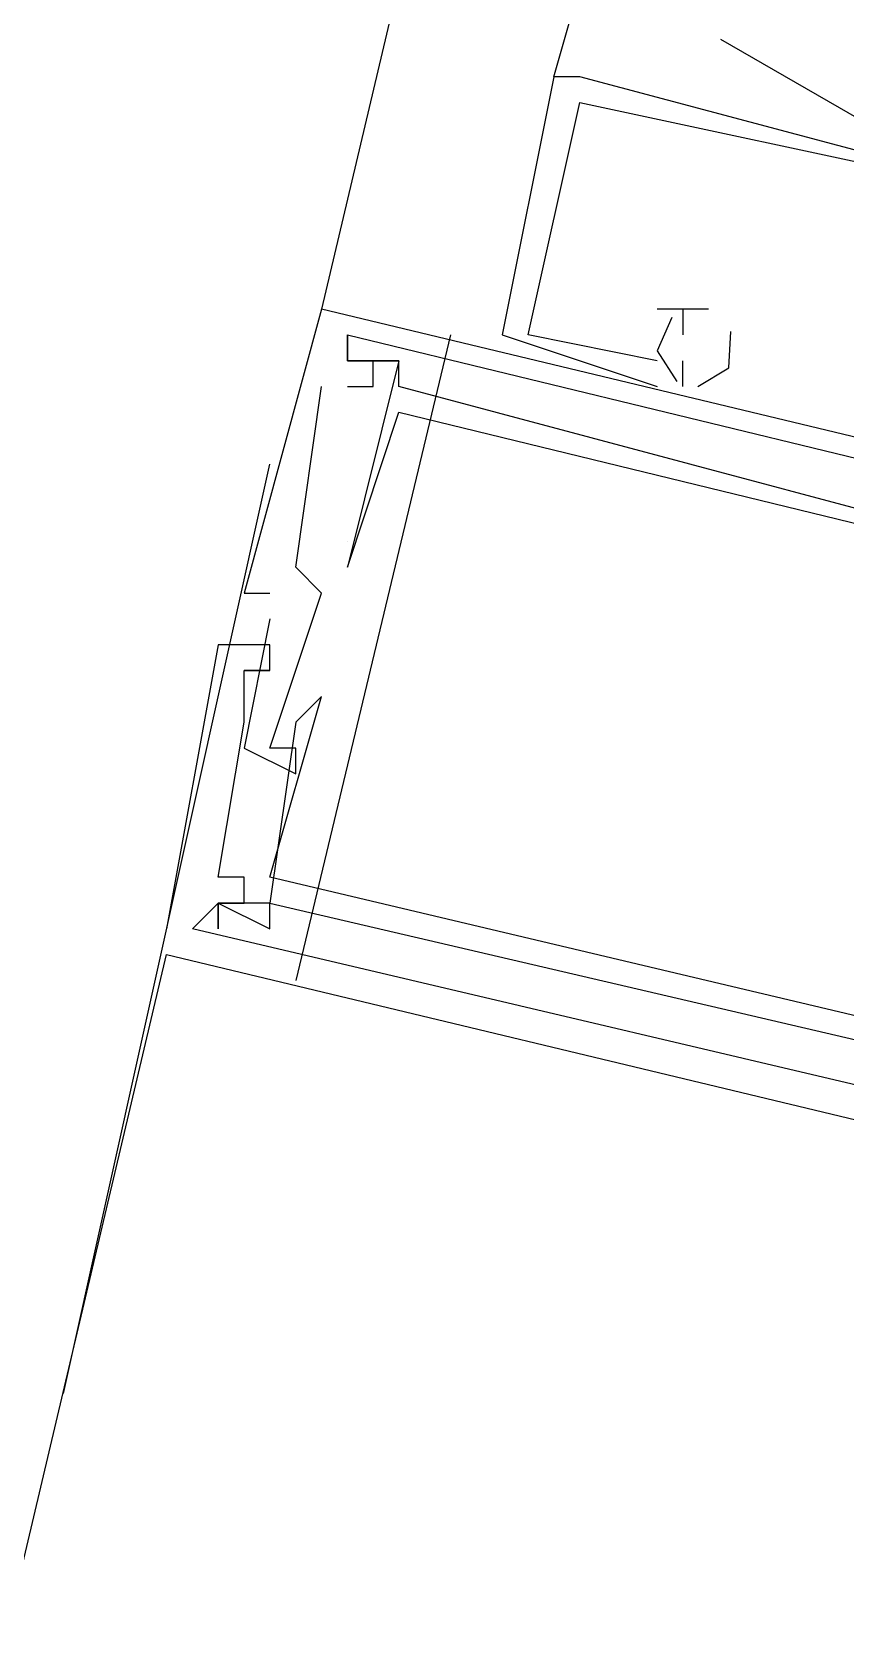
# Model space of a CAD drawing. Header units: feet. Extents: x -84 to 198, y -22 to 181.
# Drawn here: x 88.144 to 88.564, y 19.504 to 20.334 of the extents above; entities that cross this region are included whole.
import ezdxf

# ---------------------------------------------------------------- set-up
doc = ezdxf.new("R2010")
doc.units = ezdxf.units.FT
doc.layers.add('A-LINEA', color=7, linetype='CONTINUOUS')

msp = doc.modelspace()

# ---------------------------------------------------------------- linework, layer by layer
at = {"layer": 'A-LINEA'}
for p, q in [((90.1067, 27.8711), (88.2933, 20.1911)), ((88.4133, 20.3111), (88.44, 20.4044)), ((88.4994, 20.3304), (88.5929, 20.2767)), ((88.4267, 20.3111), (88.4133, 20.3111)), ((88.4133, 20.3111), (88.4133, 20.3111)), ((88.4267, 20.3111), (88.4133, 20.3111)), ((88.4133, 20.3111), (88.4133, 20.3111)), ((88.4267, 20.3111), (88.4133, 20.3111)), ((88.4133, 20.3111), (88.4133, 20.3111)), ((88.4267, 20.3111), (88.4267, 20.3111)), ((88.4267, 20.3111), (88.4267, 20.3111)), ((88.4267, 20.3111), (88.4267, 20.3111)), ((88.4267, 20.2978), (88.4267, 20.2978)), ((88.4267, 20.2978), (88.4267, 20.2978)), ((88.4267, 20.2978), (88.4267, 20.2978)), ((88.4267, 20.2978), (88.4267, 20.2978)), ((88.4267, 20.2978), (88.4267, 20.2978)), ((88.4267, 20.2978), (88.4267, 20.2978)), ((88.2933, 20.1911), (88.2933, 20.1911)), ((88.2933, 20.1911), (88.2933, 20.1911)), ((88.2933, 20.1911), (88.2933, 20.1911)), ((88.48, 20.1911), (88.4667, 20.1911)), ((88.4667, 20.1911), (88.4667, 20.1911)), ((88.48, 20.1911), (88.4667, 20.1911)), ((88.4667, 20.1911), (88.4667, 20.1911)), ((88.48, 20.1911), (88.4667, 20.1911)), ((88.4667, 20.1911), (88.4667, 20.1911)), ((88.48, 20.1911), (88.48, 20.1911)), ((88.48, 20.1911), (88.48, 20.1911)), ((88.48, 20.1911), (88.48, 20.1911)), ((88.48, 20.1911), (88.48, 20.1911)), ((88.48, 20.1911), (88.48, 20.1911)), ((88.48, 20.1911), (88.48, 20.1911)), ((88.4933, 20.1911), (88.4933, 20.1911)), ((88.4933, 20.1911), (88.4933, 20.1911)), ((88.4933, 20.1911), (88.4933, 20.1911)), ((88.36, 20.1778), (88.28, 19.8444)), ((88.3067, 20.1778), (88.3067, 20.1778)), ((88.3067, 20.1778), (88.3067, 20.1778)), ((88.3067, 20.1778), (88.3067, 20.1778)), ((88.3067, 20.1778), (88.3067, 20.1778)), ((88.3067, 20.1778), (88.3067, 20.1778)), ((88.3067, 20.1778), (88.3067, 20.1778)), ((88.3867, 20.1778), (88.3867, 20.1778)), ((88.3867, 20.1778), (88.3867, 20.1778)), ((88.3867, 20.1778), (88.3867, 20.1778)), ((88.4, 20.1778), (88.4, 20.1778)), ((88.4, 20.1778), (88.4, 20.1778)), ((88.4, 20.1778), (88.4, 20.1778)), ((88.48, 20.1778), (88.48, 20.1778)), ((88.48, 20.1778), (88.48, 20.1778)), ((88.48, 20.1778), (88.48, 20.1778)), ((88.3067, 20.1644), (88.3067, 20.1644)), ((88.3067, 20.1644), (88.3067, 20.1644)), ((88.3067, 20.1644), (88.3067, 20.1644)), ((88.3067, 20.1644), (88.3067, 20.1644)), ((88.3067, 20.1644), (88.3067, 20.1644)), ((88.3067, 20.1644), (88.3067, 20.1644)), ((88.3067, 20.1644), (88.3067, 20.1644)), ((88.3067, 20.1644), (88.3067, 20.1644)), ((88.3067, 20.1644), (88.3067, 20.1644)), ((88.32, 20.1644), (88.32, 20.1644)), ((88.32, 20.1644), (88.32, 20.1644)), ((88.32, 20.1644), (88.32, 20.1644)), ((88.3333, 20.1644), (88.3333, 20.1644)), ((88.3333, 20.1644), (88.3333, 20.1644)), ((88.3333, 20.1644), (88.3333, 20.1644)), ((88.3333, 20.1644), (88.3333, 20.1644)), ((88.3333, 20.1644), (88.3333, 20.1644)), ((88.3333, 20.1644), (88.3333, 20.1644)), ((88.4667, 20.1644), (88.4667, 20.1644)), ((88.4667, 20.1644), (88.4667, 20.1644)), ((88.4667, 20.1644), (88.4667, 20.1644)), ((88.4667, 20.1644), (88.4667, 20.1644)), ((88.4667, 20.1644), (88.4667, 20.1644)), ((88.4667, 20.1644), (88.4667, 20.1644)), ((88.48, 20.1511), (88.48, 20.1644)), ((88.48, 20.1644), (88.48, 20.1644)), ((88.48, 20.1511), (88.48, 20.1644)), ((88.48, 20.1644), (88.48, 20.1644)), ((88.48, 20.1511), (88.48, 20.1644)), ((88.48, 20.1644), (88.48, 20.1644)), ((88.2933, 20.1511), (88.2933, 20.1511)), ((88.2933, 20.1511), (88.2933, 20.1511)), ((88.2933, 20.1511), (88.2933, 20.1511)), ((88.3067, 20.1511), (88.3067, 20.1511)), ((88.3067, 20.1511), (88.3067, 20.1511)), ((88.3067, 20.1511), (88.3067, 20.1511)), ((88.32, 20.1511), (88.32, 20.1511)), ((88.32, 20.1511), (88.32, 20.1511)), ((88.32, 20.1511), (88.32, 20.1511)), ((88.3333, 20.1511), (88.3333, 20.1511)), ((88.3333, 20.1511), (88.3333, 20.1511)), ((88.3333, 20.1511), (88.3333, 20.1511)), ((88.4667, 20.1511), (88.4667, 20.1511)), ((88.4667, 20.1511), (88.4667, 20.1511)), ((88.4667, 20.1511), (88.4667, 20.1511)), ((88.48, 20.1511), (88.48, 20.1511)), ((88.48, 20.1511), (88.48, 20.1511)), ((88.48, 20.1511), (88.48, 20.1511)), ((88.3333, 20.1378), (88.3333, 20.1378)), ((88.3333, 20.1378), (88.3333, 20.1378)), ((88.3333, 20.1378), (88.3333, 20.1378)), ((88.16, 19.6311), (88.2667, 20.1111)), ((88.3067, 20.0711), (88.3067, 20.0711)), ((88.3067, 20.0711), (88.3067, 20.0711)), ((88.3067, 20.0711), (88.3067, 20.0711)), ((88.28, 20.0578), (88.28, 20.0578)), ((88.28, 20.0578), (88.28, 20.0578)), ((88.28, 20.0578), (88.28, 20.0578)), ((88.3067, 20.0578), (88.3067, 20.0578)), ((88.3067, 20.0578), (88.3067, 20.0578)), ((88.3067, 20.0578), (88.3067, 20.0578)), ((88.2533, 20.0444), (88.2533, 20.0444)), ((88.2533, 20.0444), (88.2533, 20.0444)), ((88.2533, 20.0444), (88.2533, 20.0444)), ((88.2667, 20.0444), (88.2667, 20.0444)), ((88.2667, 20.0444), (88.2667, 20.0444)), ((88.2667, 20.0444), (88.2667, 20.0444)), ((88.2933, 20.0444), (88.2933, 20.0444)), ((88.2933, 20.0444), (88.2933, 20.0444)), ((88.2933, 20.0444), (88.2933, 20.0444)), ((88.2667, 20.0311), (88.2667, 20.0311)), ((88.2667, 20.0311), (88.2667, 20.0311)), ((88.2667, 20.0311), (88.2667, 20.0311)), ((88.24, 20.0178), (88.24, 20.0178)), ((88.24, 20.0178), (88.24, 20.0178)), ((88.24, 20.0178), (88.24, 20.0178)), ((88.2667, 20.0178), (88.2667, 20.0178)), ((88.2667, 20.0178), (88.2667, 20.0178)), ((88.2667, 20.0178), (88.2667, 20.0178)), ((88.2533, 20.0044), (88.2533, 20.0044)), ((88.2533, 20.0044), (88.2533, 20.0044)), ((88.2533, 20.0044), (88.2533, 20.0044)), ((88.2533, 20.0044), (88.2533, 20.0044)), ((88.2533, 20.0044), (88.2533, 20.0044)), ((88.2533, 20.0044), (88.2533, 20.0044)), ((88.2667, 20.0044), (88.2667, 20.0044)), ((88.2667, 20.0044), (88.2667, 20.0044)), ((88.2667, 20.0044), (88.2667, 20.0044)), ((88.2667, 20.0044), (88.2667, 20.0044)), ((88.2667, 20.0044), (88.2667, 20.0044)), ((88.2667, 20.0044), (88.2667, 20.0044)), ((88.2533, 19.9911), (88.2533, 19.9911)), ((88.2533, 19.9911), (88.2533, 19.9911)), ((88.2533, 19.9911), (88.2533, 19.9911)), ((88.2933, 19.9911), (88.2933, 19.9911)), ((88.2933, 19.9911), (88.2933, 19.9911)), ((88.2933, 19.9911), (88.2933, 19.9911)), ((88.2533, 19.9778), (88.2533, 19.9778)), ((88.2533, 19.9778), (88.2533, 19.9778)), ((88.2533, 19.9778), (88.2533, 19.9778)), ((88.2533, 19.9778), (88.2533, 19.9778)), ((88.2533, 19.9778), (88.2533, 19.9778)), ((88.2533, 19.9778), (88.2533, 19.9778)), ((88.28, 19.9778), (88.28, 19.9778)), ((88.28, 19.9778), (88.28, 19.9778)), ((88.28, 19.9778), (88.28, 19.9778)), ((88.2533, 19.9644), (88.2533, 19.9644)), ((88.2533, 19.9644), (88.2533, 19.9644)), ((88.2533, 19.9644), (88.2533, 19.9644)), ((88.2667, 19.9644), (88.2667, 19.9644)), ((88.2667, 19.9644), (88.2667, 19.9644)), ((88.2667, 19.9644), (88.2667, 19.9644)), ((88.28, 19.9644), (88.28, 19.9644)), ((88.28, 19.9644), (88.28, 19.9644)), ((88.28, 19.9644), (88.28, 19.9644)), ((88.28, 19.9511), (88.28, 19.9511)), ((88.28, 19.9511), (88.28, 19.9511)), ((88.28, 19.9511), (88.28, 19.9511)), ((88.24, 19.8978), (88.24, 19.8978)), ((88.24, 19.8978), (88.24, 19.8978)), ((88.24, 19.8978), (88.24, 19.8978)), ((88.2533, 19.8978), (88.2533, 19.8978)), ((88.2533, 19.8978), (88.2533, 19.8978)), ((88.2533, 19.8978), (88.2533, 19.8978)), ((88.2667, 19.8978), (88.2667, 19.8978)), ((88.2667, 19.8978), (88.2667, 19.8978)), ((88.2667, 19.8978), (88.2667, 19.8978)), ((88.24, 19.8844), (88.24, 19.8844)), ((88.24, 19.8844), (88.24, 19.8844)), ((88.24, 19.8844), (88.24, 19.8844)), ((88.24, 19.8844), (88.24, 19.8844)), ((88.24, 19.8844), (88.24, 19.8844)), ((88.24, 19.8844), (88.24, 19.8844)), ((88.24, 19.8844), (88.24, 19.8844)), ((88.24, 19.8844), (88.24, 19.8844)), ((88.24, 19.8844), (88.24, 19.8844)), ((88.2533, 19.8844), (88.2533, 19.8844)), ((88.2533, 19.8844), (88.2533, 19.8844)), ((88.2533, 19.8844), (88.2533, 19.8844)), ((88.2667, 19.8844), (88.2667, 19.8844)), ((88.2667, 19.8844), (88.2667, 19.8844)), ((88.2667, 19.8844), (88.2667, 19.8844)), ((88.2667, 19.8844), (88.2667, 19.8844)), ((88.2667, 19.8844), (88.2667, 19.8844)), ((88.2667, 19.8844), (88.2667, 19.8844)), ((88.2133, 19.8711), (88.2133, 19.8711)), ((88.2133, 19.8711), (88.2133, 19.8711)), ((88.2133, 19.8711), (88.2133, 19.8711)), ((88.24, 19.8711), (88.24, 19.8711)), ((88.24, 19.8711), (88.24, 19.8711)), ((88.24, 19.8711), (88.24, 19.8711)), ((88.2667, 19.8711), (88.2667, 19.8711)), ((88.2667, 19.8711), (88.2667, 19.8711)), ((88.2667, 19.8711), (88.2667, 19.8711)), ((87.3467, 16.1911), (88.2133, 19.8578)), ((88.2133, 19.8578), (88.88, 19.6978)), ((88.2133, 19.8578), (88.2133, 19.8578)), ((88.2133, 19.8578), (88.88, 19.6978)), ((88.2133, 19.8578), (88.2133, 19.8578)), ((88.2133, 19.8578), (88.88, 19.6978)), ((88.2133, 19.8578), (88.2133, 19.8578))]:
    msp.add_line(p, q, dxfattribs=at)
for points in [[(88.4133, 20.3111), (88.3867, 20.1778), (88.4667, 20.1511)], [(88.4133, 20.3111), (88.3867, 20.1778), (88.4667, 20.1511)], [(88.4133, 20.3111), (88.3867, 20.1778), (88.4667, 20.1511)], [(88.76, 20.0978), (88.7867, 20.2178), (88.7733, 20.2311), (88.7733, 20.2178), (88.7867, 20.2178), (88.7733, 20.1911), (88.7733, 20.2044), (88.7733, 20.1911), (88.7467, 20.0978), (88.72, 20.1111), (88.72, 20.1378), (88.7067, 20.1378), (88.68, 20.1511), (88.6533, 20.1511), (88.64, 20.1511), (88.6267, 20.1244), (88.5867, 20.1378), (88.6133, 20.2311), (88.6267, 20.2311), (88.6133, 20.2311), (88.6267, 20.2578), (88.6267, 20.2444), (88.6267, 20.2578), (88.4267, 20.3111)], [(88.76, 20.0978), (88.7867, 20.2178), (88.7733, 20.2311), (88.7733, 20.2178), (88.7867, 20.2178), (88.7733, 20.1911), (88.7733, 20.2044), (88.7733, 20.1911), (88.7467, 20.0978), (88.72, 20.1111), (88.72, 20.1378), (88.7067, 20.1378), (88.68, 20.1511), (88.6533, 20.1511), (88.64, 20.1511), (88.6267, 20.1244), (88.5867, 20.1378), (88.6133, 20.2311), (88.6267, 20.2311), (88.6133, 20.2311), (88.6267, 20.2578), (88.6267, 20.2444), (88.6267, 20.2578), (88.4267, 20.3111)], [(88.76, 20.0978), (88.7867, 20.2178), (88.7733, 20.2311), (88.7733, 20.2178), (88.7867, 20.2178), (88.7733, 20.1911), (88.7733, 20.2044), (88.7733, 20.1911), (88.7467, 20.0978), (88.72, 20.1111), (88.72, 20.1378), (88.7067, 20.1378), (88.68, 20.1511), (88.6533, 20.1511), (88.64, 20.1511), (88.6267, 20.1244), (88.5867, 20.1378), (88.6133, 20.2311), (88.6267, 20.2311), (88.6133, 20.2311), (88.6267, 20.2578), (88.6267, 20.2444), (88.6267, 20.2578), (88.4267, 20.3111)], [(88.4667, 20.1644), (88.4, 20.1778), (88.4267, 20.2978), (88.6133, 20.2578), (88.6133, 20.2311), (88.6133, 20.2311)], [(88.4667, 20.1644), (88.4, 20.1778), (88.4267, 20.2978), (88.6133, 20.2578), (88.6133, 20.2311), (88.6133, 20.2311)], [(88.4667, 20.1644), (88.4, 20.1778), (88.4267, 20.2978), (88.6133, 20.2578), (88.6133, 20.2311), (88.6133, 20.2311)], [(88.96, 20.0311), (88.2933, 20.1911), (88.2533, 20.0444), (88.2667, 20.0444)], [(88.96, 20.0311), (88.2933, 20.1911), (88.2533, 20.0444), (88.2667, 20.0444)], [(88.96, 20.0311), (88.2933, 20.1911), (88.2533, 20.0444), (88.2667, 20.0444)], [(88.4743, 20.1868), (88.4667, 20.1696), (88.4768, 20.1537)], [(88.4743, 20.1868), (88.4667, 20.1696), (88.4768, 20.1537)], [(88.4743, 20.1868), (88.4667, 20.1696), (88.4768, 20.1537)], [(88.4933, 20.1911), (88.48, 20.1911), (88.48, 20.1778), (88.48, 20.1778)], [(88.4933, 20.1911), (88.48, 20.1911), (88.48, 20.1778), (88.48, 20.1778)], [(88.4933, 20.1911), (88.48, 20.1911), (88.48, 20.1778), (88.48, 20.1778)], [(88.7467, 20.0711), (88.7333, 20.0711), (88.7333, 20.0444), (88.3333, 20.1511), (88.3333, 20.1644), (88.3067, 20.1644), (88.3067, 20.1778), (88.3067, 20.1644), (88.3333, 20.1644), (88.3067, 20.0578)], [(88.3067, 20.1511), (88.32, 20.1511), (88.32, 20.1644), (88.3067, 20.1644), (88.3067, 20.1778), (88.7467, 20.0711)], [(88.7467, 20.0711), (88.7333, 20.0711), (88.7333, 20.0444), (88.3333, 20.1511), (88.3333, 20.1644), (88.3067, 20.1644), (88.3067, 20.1778), (88.3067, 20.1644), (88.3333, 20.1644), (88.3067, 20.0578)], [(88.3067, 20.1511), (88.32, 20.1511), (88.32, 20.1644), (88.3067, 20.1644), (88.3067, 20.1778), (88.7467, 20.0711)], [(88.7467, 20.0711), (88.7333, 20.0711), (88.7333, 20.0444), (88.3333, 20.1511), (88.3333, 20.1644), (88.3067, 20.1644), (88.3067, 20.1778), (88.3067, 20.1644), (88.3333, 20.1644), (88.3067, 20.0578)], [(88.3067, 20.1511), (88.32, 20.1511), (88.32, 20.1644), (88.3067, 20.1644), (88.3067, 20.1778), (88.7467, 20.0711)], [(88.4877, 20.1511), (88.5038, 20.1608), (88.5048, 20.1796)], [(88.4877, 20.1511), (88.5038, 20.1608), (88.5048, 20.1796)], [(88.4877, 20.1511), (88.5038, 20.1608), (88.5048, 20.1796)], [(88.2667, 20.0311), (88.2533, 19.9644), (88.28, 19.9511), (88.28, 19.9644), (88.2667, 19.9644), (88.2933, 20.0444), (88.28, 20.0578), (88.2933, 20.1511)], [(88.2667, 20.0311), (88.2533, 19.9644), (88.28, 19.9511), (88.28, 19.9644), (88.2667, 19.9644), (88.2933, 20.0444), (88.28, 20.0578), (88.2933, 20.1511)], [(88.2667, 20.0311), (88.2533, 19.9644), (88.28, 19.9511), (88.28, 19.9644), (88.2667, 19.9644), (88.2933, 20.0444), (88.28, 20.0578), (88.2933, 20.1511)], [(88.3067, 20.0578), (88.3333, 20.1378), (88.8267, 20.0178), (88.8, 19.9378)], [(88.3067, 20.0578), (88.3333, 20.1378), (88.8267, 20.0178), (88.8, 19.9378)], [(88.3067, 20.0578), (88.3333, 20.1378), (88.8267, 20.0178), (88.8, 19.9378)], [(88.2667, 20.0044), (88.2667, 20.0178), (88.24, 20.0178), (88.2133, 19.8711)], [(88.2667, 20.0044), (88.2667, 20.0178), (88.24, 20.0178), (88.2133, 19.8711)], [(88.2667, 20.0044), (88.2667, 20.0178), (88.24, 20.0178), (88.2133, 19.8711)], [(88.2533, 19.9778), (88.2533, 20.0044), (88.2667, 20.0044), (88.2533, 20.0044)], [(88.2533, 19.9778), (88.2533, 20.0044), (88.2667, 20.0044), (88.2533, 20.0044)], [(88.2533, 19.9778), (88.2533, 20.0044), (88.2667, 20.0044), (88.2533, 20.0044)], [(88.2267, 19.8711), (88.24, 19.8844), (88.2533, 19.8844), (88.2533, 19.8978), (88.24, 19.8978), (88.2533, 19.9778), (88.2533, 19.9911)], [(88.2267, 19.8711), (88.24, 19.8844), (88.2533, 19.8844), (88.2533, 19.8978), (88.24, 19.8978), (88.2533, 19.9778), (88.2533, 19.9911)], [(88.2267, 19.8711), (88.24, 19.8844), (88.2533, 19.8844), (88.2533, 19.8978), (88.24, 19.8978), (88.2533, 19.9778), (88.2533, 19.9911)], [(88.7867, 19.8711), (88.7733, 19.7778), (88.2667, 19.8978), (88.2933, 19.9911), (88.28, 19.9778), (88.2667, 19.8844), (88.24, 19.8844), (88.24, 19.8711), (88.24, 19.8844), (88.2667, 19.8711), (88.2667, 19.8844), (88.6667, 19.7911)], [(88.7867, 19.8711), (88.7733, 19.7778), (88.2667, 19.8978), (88.2933, 19.9911), (88.28, 19.9778), (88.2667, 19.8844), (88.24, 19.8844), (88.24, 19.8711), (88.24, 19.8844), (88.2667, 19.8711), (88.2667, 19.8844), (88.6667, 19.7911)], [(88.7867, 19.8711), (88.7733, 19.7778), (88.2667, 19.8978), (88.2933, 19.9911), (88.28, 19.9778), (88.2667, 19.8844), (88.24, 19.8844), (88.24, 19.8711), (88.24, 19.8844), (88.2667, 19.8711), (88.2667, 19.8844), (88.6667, 19.7911)], [(88.7867, 19.8044), (88.7733, 19.7378), (88.6933, 19.7644), (88.6933, 19.7911), (88.68, 19.7911), (88.68, 19.7778), (88.68, 19.7644), (88.2267, 19.8711)], [(88.7867, 19.8044), (88.7733, 19.7378), (88.6933, 19.7644), (88.6933, 19.7911), (88.68, 19.7911), (88.68, 19.7778), (88.68, 19.7644), (88.2267, 19.8711)], [(88.7867, 19.8044), (88.7733, 19.7378), (88.6933, 19.7644), (88.6933, 19.7911), (88.68, 19.7911), (88.68, 19.7778), (88.68, 19.7644), (88.2267, 19.8711)]]:
    msp.add_lwpolyline(points, dxfattribs=at)

doc.saveas('drawing.dxf')
